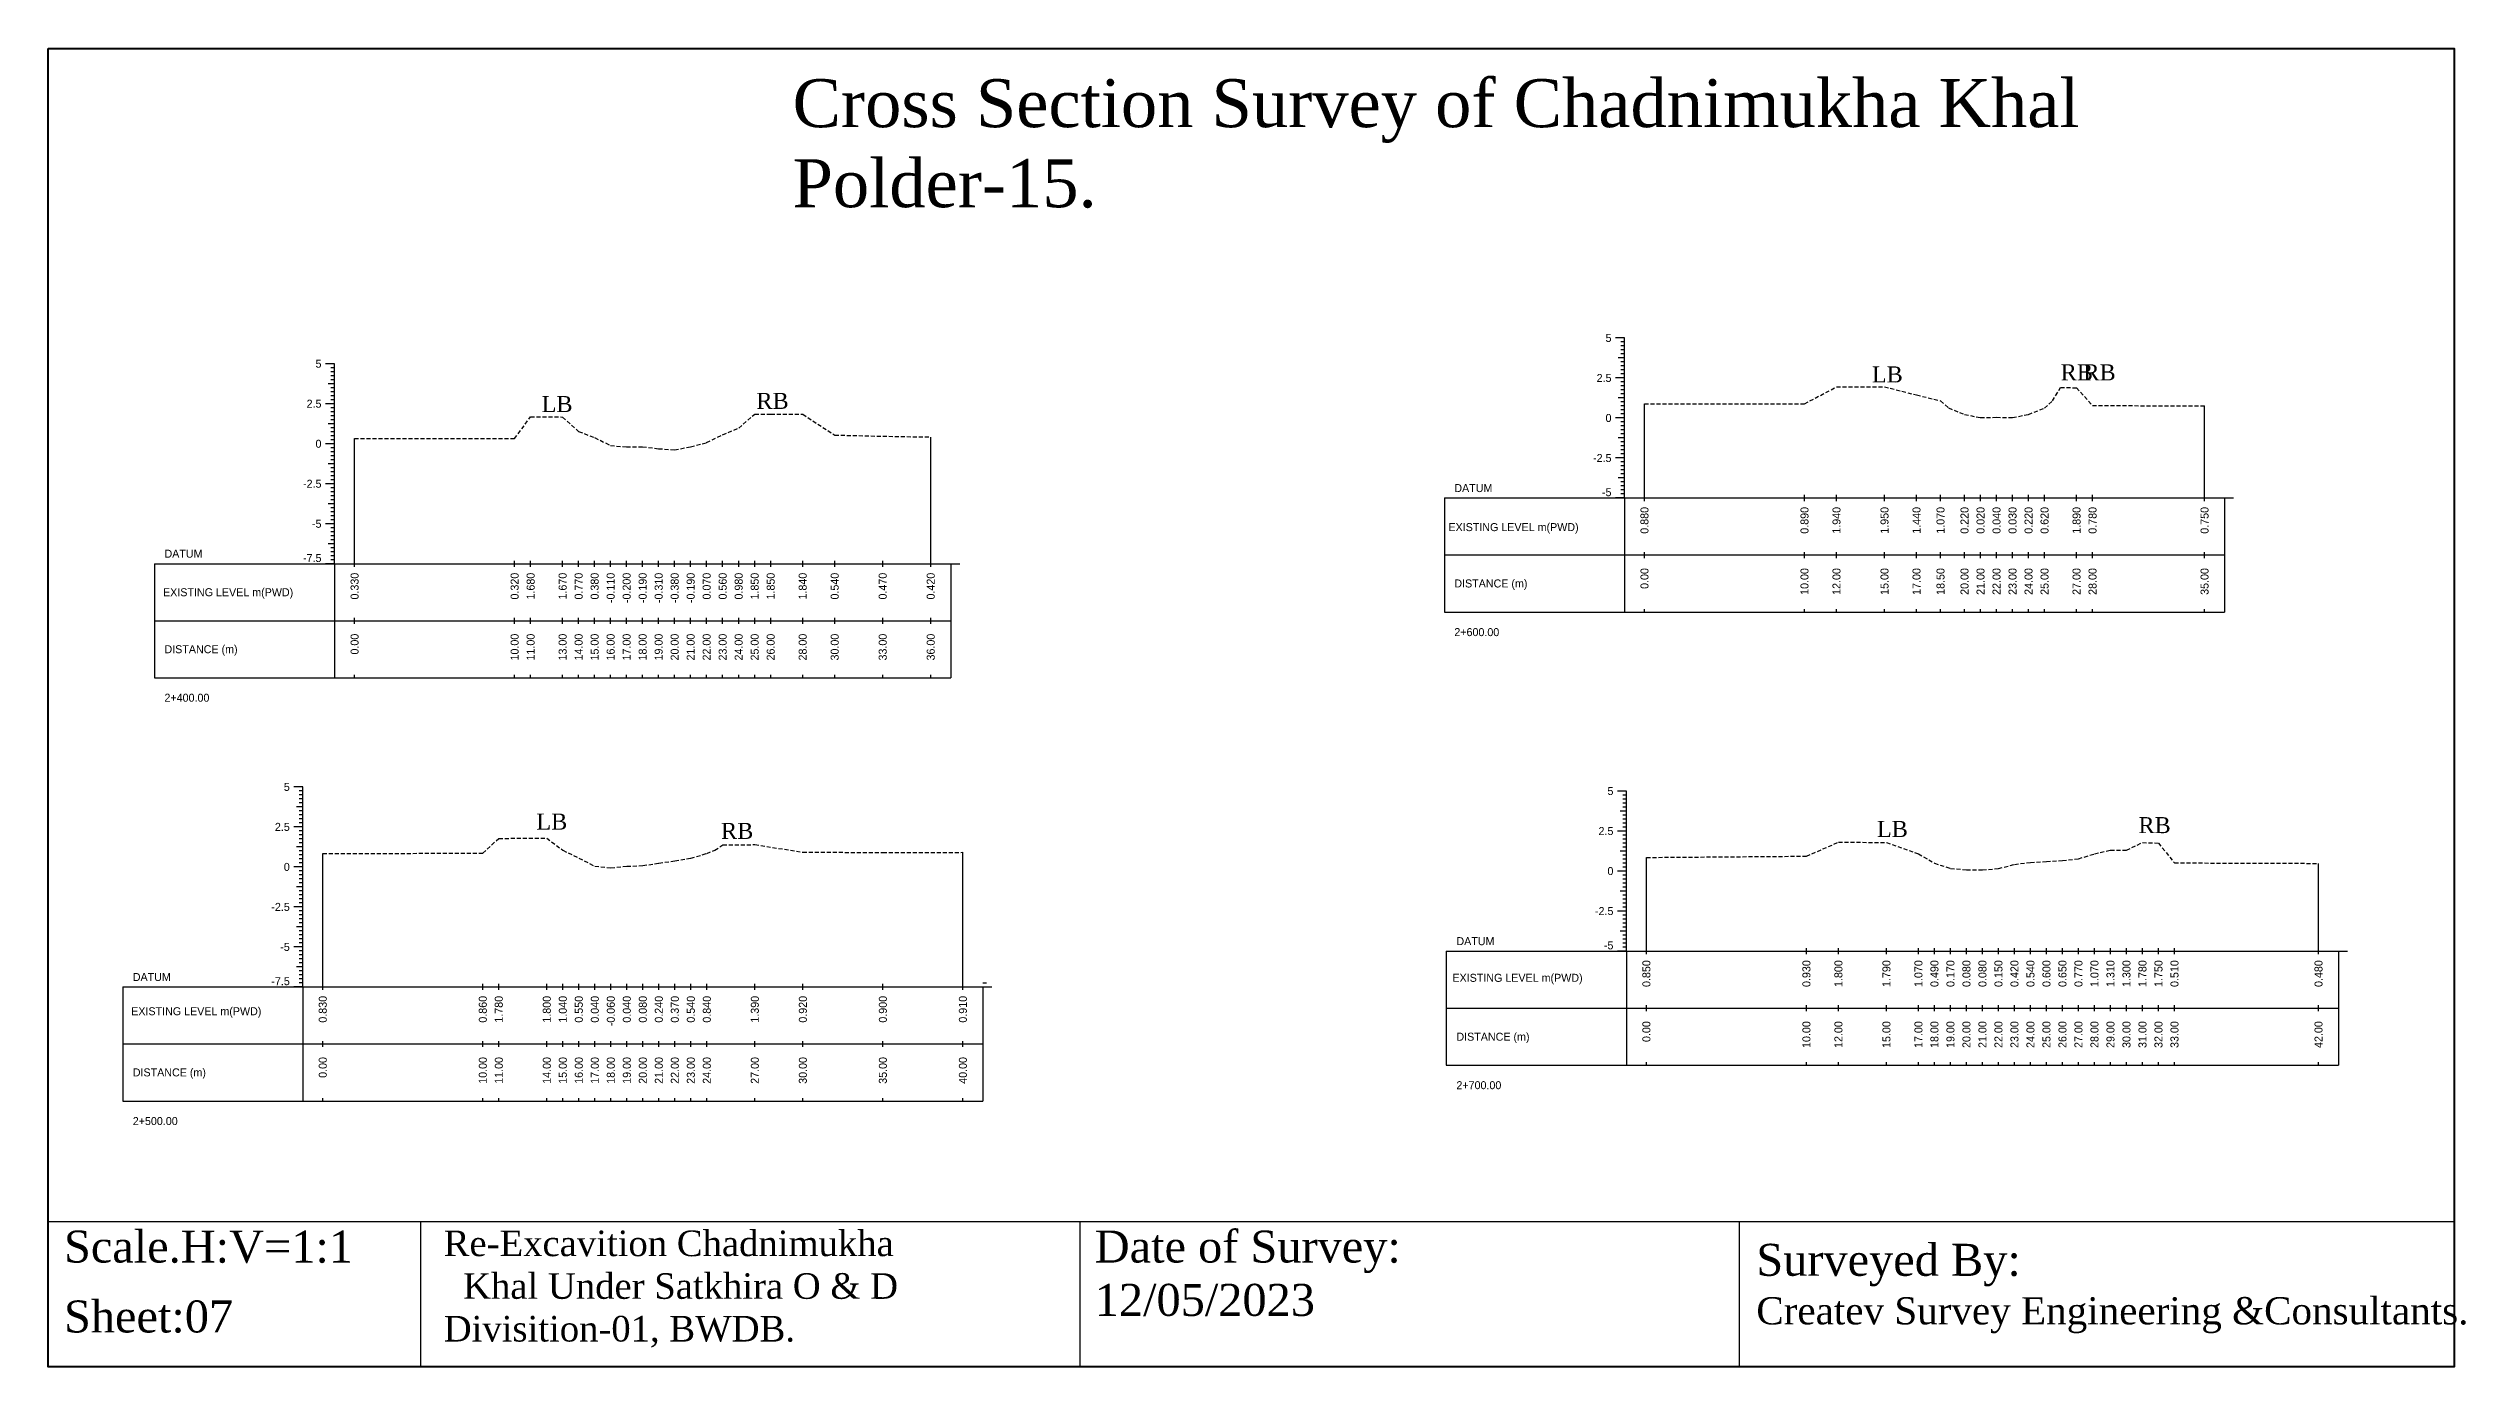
# Model space of a CAD drawing. Header units: inches. Extents: x 3247 to 4722, y -1199 to -293.
# Drawn here: x 4050.5 to 4201.6, y -1048.8 to -966.4 of the extents above; entities that cross this region are included whole.
import ezdxf
from ezdxf.enums import TextEntityAlignment as Align

# ---------------------------------------------------------------- set-up
doc = ezdxf.new("R2010")
doc.units = ezdxf.units.IN
doc.header["$MEASUREMENT"] = 0
doc.linetypes.add('HIDDEN', pattern=[0.375, 0.25, -0.125])
doc.layers.add('CS_Drawing', color=7, linetype='Continuous')
doc.layers.add('GL', color=3, linetype='HIDDEN')
doc.styles.add('romans', font='romans.shx')

msp = doc.modelspace()

# ---------------------------------------------------------------- linework, layer by layer
at = {"color": 4, "lineweight": 40}
msp.add_lwpolyline([(4050.53, -966.43), (4200.87, -966.43), (4200.87, -1048.8), (4050.53, -1048.8)], close=True, dxfattribs=at)
for points in [[(4200.87, -966.43), (4200.87, -1048.8)], [(4050.53, -1039.72), (4200.87, -1039.72)], [(4050.53, -1039.72), (4050.53, -1048.8)], [(4073.78, -1039.72), (4073.78, -1048.8)], [(4114.98, -1039.72), (4114.98, -1048.8)], [(4156.18, -1039.72), (4156.18, -1048.8)]]:
    msp.add_lwpolyline(points)
at = {"layer": 'CS_Drawing'}
for p, q in [((4149.02, -984.52), (4148.46, -984.52)), ((4149.02, -984.52), (4148.62, -984.52)), ((4149.02, -984.52), (4148.79, -984.52)), ((4149.02, -984.77), (4148.79, -984.77)), ((4149.02, -994.52), (4149.02, -984.52)), ((4068.42, -986.13), (4067.85, -986.13)), ((4068.42, -986.13), (4068.02, -986.13)), ((4068.42, -986.13), (4068.19, -986.13)), ((4068.42, -998.63), (4068.42, -986.13)), ((4149.02, -985.77), (4148.62, -985.77)), ((4149.02, -985.02), (4148.79, -985.02)), ((4149.02, -985.27), (4148.79, -985.27)), ((4149.02, -985.52), (4148.79, -985.52)), ((4149.02, -985.77), (4148.79, -985.77)), ((4149.02, -986.02), (4148.79, -986.02)), ((4149.02, -986.27), (4148.79, -986.27)), ((4068.42, -987.38), (4068.02, -987.38)), ((4068.42, -986.38), (4068.19, -986.38)), ((4068.42, -986.63), (4068.19, -986.63)), ((4068.42, -986.88), (4068.19, -986.88)), ((4068.42, -987.13), (4068.19, -987.13)), ((4068.42, -987.38), (4068.19, -987.38)), ((4068.42, -987.63), (4068.19, -987.63)), ((4149.02, -987.02), (4148.46, -987.02)), ((4149.02, -987.02), (4148.62, -987.02)), ((4149.02, -986.52), (4148.79, -986.52)), ((4149.02, -986.77), (4148.79, -986.77)), ((4149.02, -987.02), (4148.79, -987.02)), ((4149.02, -987.27), (4148.79, -987.27)), ((4149.02, -987.52), (4148.79, -987.52)), ((4149.02, -987.77), (4148.79, -987.77)), ((4068.42, -988.63), (4067.85, -988.63)), ((4068.42, -988.63), (4068.02, -988.63)), ((4068.42, -987.88), (4068.19, -987.88)), ((4068.42, -988.13), (4068.19, -988.13)), ((4068.42, -988.38), (4068.19, -988.38)), ((4068.42, -988.63), (4068.19, -988.63)), ((4068.42, -988.88), (4068.19, -988.88)), ((4068.42, -989.13), (4068.19, -989.13)), ((4068.42, -989.38), (4068.19, -989.38)), ((4149.02, -988.27), (4148.62, -988.27)), ((4149.02, -988.02), (4148.79, -988.02)), ((4149.02, -988.27), (4148.79, -988.27)), ((4149.02, -988.52), (4148.79, -988.52)), ((4149.02, -988.77), (4148.79, -988.77)), ((4149.02, -989.02), (4148.79, -989.02)), ((4149.02, -989.27), (4148.79, -989.27)), ((4150.27, -994.52), (4150.27, -988.64)), ((4185.27, -994.52), (4185.27, -988.77)), ((4068.42, -989.88), (4068.02, -989.88)), ((4068.42, -989.63), (4068.19, -989.63)), ((4068.42, -989.88), (4068.19, -989.88)), ((4068.42, -990.13), (4068.19, -990.13)), ((4068.42, -990.38), (4068.19, -990.38)), ((4068.42, -990.63), (4068.19, -990.63)), ((4068.42, -990.88), (4068.19, -990.88)), ((4069.67, -998.63), (4069.67, -990.8)), ((4105.67, -998.63), (4105.67, -990.71)), ((4149.02, -989.52), (4148.46, -989.52)), ((4149.02, -989.52), (4148.62, -989.52)), ((4149.02, -990.77), (4148.62, -990.77)), ((4149.02, -989.52), (4148.79, -989.52)), ((4149.02, -989.77), (4148.79, -989.77)), ((4149.02, -990.02), (4148.79, -990.02)), ((4149.02, -990.27), (4148.79, -990.27)), ((4149.02, -990.52), (4148.79, -990.52)), ((4149.02, -990.77), (4148.79, -990.77)), ((4068.42, -991.13), (4067.85, -991.13)), ((4068.42, -991.13), (4068.02, -991.13)), ((4068.42, -992.38), (4068.02, -992.38)), ((4068.42, -991.13), (4068.19, -991.13)), ((4068.42, -991.38), (4068.19, -991.38)), ((4068.42, -991.63), (4068.19, -991.63)), ((4068.42, -991.88), (4068.19, -991.88)), ((4068.42, -992.13), (4068.19, -992.13)), ((4068.42, -992.38), (4068.19, -992.38)), ((4149.02, -992.02), (4148.46, -992.02)), ((4149.02, -992.02), (4148.62, -992.02)), ((4149.02, -991.02), (4148.79, -991.02)), ((4149.02, -991.27), (4148.79, -991.27)), ((4149.02, -991.52), (4148.79, -991.52)), ((4149.02, -991.77), (4148.79, -991.77)), ((4149.02, -992.02), (4148.79, -992.02)), ((4149.02, -992.27), (4148.79, -992.27)), ((4068.42, -993.63), (4067.85, -993.63)), ((4068.42, -993.63), (4068.02, -993.63)), ((4068.42, -992.63), (4068.19, -992.63)), ((4068.42, -992.88), (4068.19, -992.88)), ((4068.42, -993.13), (4068.19, -993.13)), ((4068.42, -993.38), (4068.19, -993.38)), ((4068.42, -993.63), (4068.19, -993.63)), ((4068.42, -993.88), (4068.19, -993.88)), ((4149.02, -993.27), (4148.62, -993.27)), ((4149.02, -992.52), (4148.79, -992.52)), ((4149.02, -992.77), (4148.79, -992.77)), ((4149.02, -993.02), (4148.79, -993.02)), ((4149.02, -993.27), (4148.79, -993.27)), ((4149.02, -993.52), (4148.79, -993.52)), ((4149.02, -993.77), (4148.79, -993.77)), ((4068.42, -994.88), (4068.02, -994.88)), ((4068.42, -994.13), (4068.19, -994.13)), ((4068.42, -994.38), (4068.19, -994.38)), ((4068.42, -994.63), (4068.19, -994.63)), ((4068.42, -994.88), (4068.19, -994.88)), ((4068.42, -995.13), (4068.19, -995.13)), ((4068.42, -995.38), (4068.19, -995.38)), ((4137.77, -994.52), (4149.02, -994.52)), ((4137.77, -994.52), (4137.77, -1001.65)), ((4149.02, -994.52), (4148.46, -994.52)), ((4149.02, -994.52), (4148.62, -994.52)), ((4149.02, -994.02), (4148.79, -994.02)), ((4149.02, -994.27), (4148.79, -994.27)), ((4149.02, -994.52), (4148.79, -994.52)), ((4149.02, -994.52), (4186.52, -994.52)), ((4149.02, -994.52), (4149.02, -1001.65)), ((4150.27, -994.71), (4150.27, -994.33)), ((4160.27, -994.71), (4160.27, -994.33)), ((4162.27, -994.71), (4162.27, -994.33)), ((4165.27, -994.71), (4165.27, -994.33)), ((4167.27, -994.71), (4167.27, -994.33)), ((4168.77, -994.71), (4168.77, -994.33)), ((4170.27, -994.71), (4170.27, -994.33)), ((4171.27, -994.71), (4171.27, -994.33)), ((4172.27, -994.71), (4172.27, -994.33)), ((4173.27, -994.71), (4173.27, -994.33)), ((4174.27, -994.71), (4174.27, -994.33)), ((4175.27, -994.71), (4175.27, -994.33)), ((4177.27, -994.71), (4177.27, -994.33)), ((4178.27, -994.71), (4178.27, -994.33)), ((4185.27, -994.71), (4185.27, -994.33)), ((4186.52, -994.52), (4187.08, -994.52)), ((4186.52, -994.52), (4186.91, -994.52)), ((4186.52, -994.52), (4186.74, -994.52)), ((4186.52, -994.52), (4186.52, -1001.65)), ((4068.42, -996.13), (4067.85, -996.13)), ((4068.42, -996.13), (4068.02, -996.13)), ((4068.42, -995.63), (4068.19, -995.63)), ((4068.42, -995.88), (4068.19, -995.88)), ((4068.42, -996.13), (4068.19, -996.13)), ((4068.42, -996.38), (4068.19, -996.38)), ((4068.42, -996.63), (4068.19, -996.63)), ((4068.42, -996.88), (4068.19, -996.88)), ((4068.42, -997.38), (4068.02, -997.38)), ((4068.42, -997.13), (4068.19, -997.13)), ((4068.42, -997.38), (4068.19, -997.38)), ((4068.42, -997.63), (4068.19, -997.63)), ((4068.42, -997.88), (4068.19, -997.88)), ((4068.42, -998.13), (4068.19, -998.13)), ((4068.42, -998.38), (4068.19, -998.38)), ((4069.67, -998.82), (4069.67, -998.44)), ((4079.67, -998.82), (4079.67, -998.44)), ((4080.67, -998.82), (4080.67, -998.44)), ((4082.67, -998.82), (4082.67, -998.44)), ((4083.67, -998.82), (4083.67, -998.44)), ((4084.67, -998.82), (4084.67, -998.44)), ((4085.67, -998.82), (4085.67, -998.44)), ((4086.67, -998.82), (4086.67, -998.44)), ((4087.67, -998.82), (4087.67, -998.44)), ((4088.67, -998.82), (4088.67, -998.44)), ((4089.67, -998.82), (4089.67, -998.44)), ((4090.67, -998.82), (4090.67, -998.44)), ((4091.67, -998.82), (4091.67, -998.44)), ((4092.67, -998.82), (4092.67, -998.44)), ((4093.67, -998.82), (4093.67, -998.44)), ((4094.67, -998.82), (4094.67, -998.44)), ((4095.67, -998.82), (4095.67, -998.44)), ((4097.67, -998.82), (4097.67, -998.44)), ((4099.67, -998.82), (4099.67, -998.44)), ((4102.67, -998.82), (4102.67, -998.44)), ((4105.67, -998.82), (4105.67, -998.44)), ((4137.77, -998.08), (4149.02, -998.08)), ((4149.02, -998.08), (4186.52, -998.08)), ((4149.02, -998.08), (4186.52, -998.08)), ((4150.27, -998.27), (4150.27, -997.9)), ((4160.27, -998.27), (4160.27, -997.9)), ((4162.27, -998.27), (4162.27, -997.9)), ((4165.27, -998.27), (4165.27, -997.9)), ((4167.27, -998.27), (4167.27, -997.9)), ((4168.77, -998.27), (4168.77, -997.9)), ((4170.27, -998.27), (4170.27, -997.9)), ((4171.27, -998.27), (4171.27, -997.9)), ((4172.27, -998.27), (4172.27, -997.9)), ((4173.27, -998.27), (4173.27, -997.9)), ((4174.27, -998.27), (4174.27, -997.9)), ((4175.27, -998.27), (4175.27, -997.9)), ((4177.27, -998.27), (4177.27, -997.9)), ((4178.27, -998.27), (4178.27, -997.9)), ((4185.27, -998.27), (4185.27, -997.9)), ((4057.17, -998.63), (4068.42, -998.63)), ((4057.17, -998.63), (4057.17, -1005.75)), ((4068.42, -998.63), (4067.85, -998.63)), ((4068.42, -998.63), (4068.02, -998.63)), ((4068.42, -998.63), (4068.19, -998.63)), ((4068.42, -998.63), (4106.92, -998.63)), ((4068.42, -998.63), (4068.42, -1005.75)), ((4106.92, -998.63), (4107.48, -998.63)), ((4106.92, -998.63), (4107.31, -998.63)), ((4106.92, -998.63), (4107.14, -998.63)), ((4106.92, -998.63), (4106.92, -1005.75)), ((4150.27, -1001.65), (4150.27, -1001.46)), ((4160.27, -1001.65), (4160.27, -1001.46)), ((4162.27, -1001.65), (4162.27, -1001.46)), ((4165.27, -1001.65), (4165.27, -1001.46)), ((4167.27, -1001.65), (4167.27, -1001.46)), ((4168.77, -1001.65), (4168.77, -1001.46)), ((4170.27, -1001.65), (4170.27, -1001.46)), ((4171.27, -1001.65), (4171.27, -1001.46)), ((4172.27, -1001.65), (4172.27, -1001.46)), ((4173.27, -1001.65), (4173.27, -1001.46)), ((4174.27, -1001.65), (4174.27, -1001.46)), ((4175.27, -1001.65), (4175.27, -1001.46)), ((4177.27, -1001.65), (4177.27, -1001.46)), ((4178.27, -1001.65), (4178.27, -1001.46)), ((4185.27, -1001.65), (4185.27, -1001.46)), ((4057.17, -1002.19), (4068.42, -1002.19)), ((4068.42, -1002.19), (4106.92, -1002.19)), ((4068.42, -1002.19), (4106.92, -1002.19)), ((4069.67, -1002.38), (4069.67, -1002)), ((4079.67, -1002.38), (4079.67, -1002)), ((4080.67, -1002.38), (4080.67, -1002)), ((4082.67, -1002.38), (4082.67, -1002)), ((4083.67, -1002.38), (4083.67, -1002)), ((4084.67, -1002.38), (4084.67, -1002)), ((4085.67, -1002.38), (4085.67, -1002)), ((4086.67, -1002.38), (4086.67, -1002)), ((4087.67, -1002.38), (4087.67, -1002)), ((4088.67, -1002.38), (4088.67, -1002)), ((4089.67, -1002.38), (4089.67, -1002)), ((4090.67, -1002.38), (4090.67, -1002)), ((4091.67, -1002.38), (4091.67, -1002)), ((4092.67, -1002.38), (4092.67, -1002)), ((4093.67, -1002.38), (4093.67, -1002)), ((4094.67, -1002.38), (4094.67, -1002)), ((4095.67, -1002.38), (4095.67, -1002)), ((4097.67, -1002.38), (4097.67, -1002)), ((4099.67, -1002.38), (4099.67, -1002)), ((4102.67, -1002.38), (4102.67, -1002)), ((4105.67, -1002.38), (4105.67, -1002)), ((4137.77, -1001.65), (4149.02, -1001.65)), ((4149.02, -1001.65), (4186.52, -1001.65)), ((4057.17, -1005.75), (4068.42, -1005.75)), ((4068.42, -1005.75), (4106.92, -1005.75)), ((4069.67, -1005.75), (4069.67, -1005.57)), ((4079.67, -1005.75), (4079.67, -1005.57)), ((4080.67, -1005.75), (4080.67, -1005.57)), ((4082.67, -1005.75), (4082.67, -1005.57)), ((4083.67, -1005.75), (4083.67, -1005.57)), ((4084.67, -1005.75), (4084.67, -1005.57)), ((4085.67, -1005.75), (4085.67, -1005.57)), ((4086.67, -1005.75), (4086.67, -1005.57)), ((4087.67, -1005.75), (4087.67, -1005.57)), ((4088.67, -1005.75), (4088.67, -1005.57)), ((4089.67, -1005.75), (4089.67, -1005.57)), ((4090.67, -1005.75), (4090.67, -1005.57)), ((4091.67, -1005.75), (4091.67, -1005.57)), ((4092.67, -1005.75), (4092.67, -1005.57)), ((4093.67, -1005.75), (4093.67, -1005.57)), ((4094.67, -1005.75), (4094.67, -1005.57)), ((4095.67, -1005.75), (4095.67, -1005.57)), ((4097.67, -1005.75), (4097.67, -1005.57)), ((4099.67, -1005.75), (4099.67, -1005.57)), ((4102.67, -1005.75), (4102.67, -1005.57)), ((4105.67, -1005.75), (4105.67, -1005.57)), ((4066.43, -1012.57), (4065.87, -1012.57)), ((4066.43, -1012.57), (4066.04, -1012.57)), ((4066.43, -1012.57), (4066.21, -1012.57)), ((4066.43, -1012.82), (4066.21, -1012.82)), ((4066.43, -1013.07), (4066.21, -1013.07)), ((4066.43, -1013.32), (4066.21, -1013.32)), ((4066.43, -1025.07), (4066.43, -1012.57)), ((4149.14, -1012.83), (4148.58, -1012.83)), ((4149.14, -1012.83), (4148.75, -1012.83)), ((4149.14, -1012.83), (4148.92, -1012.83)), ((4149.14, -1013.08), (4148.92, -1013.08)), ((4149.14, -1013.33), (4148.92, -1013.33)), ((4149.14, -1022.83), (4149.14, -1012.83)), ((4066.43, -1013.82), (4066.04, -1013.82)), ((4066.43, -1013.57), (4066.21, -1013.57)), ((4066.43, -1013.82), (4066.21, -1013.82)), ((4066.43, -1014.07), (4066.21, -1014.07)), ((4066.43, -1014.32), (4066.21, -1014.32)), ((4066.43, -1014.57), (4066.21, -1014.57)), ((4066.43, -1014.82), (4066.21, -1014.82)), ((4149.14, -1014.08), (4148.75, -1014.08)), ((4149.14, -1013.58), (4148.92, -1013.58)), ((4149.14, -1013.83), (4148.92, -1013.83)), ((4149.14, -1014.08), (4148.92, -1014.08)), ((4149.14, -1014.33), (4148.92, -1014.33)), ((4149.14, -1014.58), (4148.92, -1014.58)), ((4149.14, -1014.83), (4148.92, -1014.83)), ((4066.43, -1015.07), (4065.87, -1015.07)), ((4066.43, -1015.07), (4066.04, -1015.07)), ((4066.43, -1016.32), (4066.04, -1016.32)), ((4066.43, -1015.07), (4066.21, -1015.07)), ((4066.43, -1015.32), (4066.21, -1015.32)), ((4066.43, -1015.57), (4066.21, -1015.57)), ((4066.43, -1015.82), (4066.21, -1015.82)), ((4066.43, -1016.07), (4066.21, -1016.07)), ((4066.43, -1016.32), (4066.21, -1016.32)), ((4066.43, -1016.57), (4066.21, -1016.57)), ((4149.14, -1015.33), (4148.58, -1015.33)), ((4149.14, -1015.33), (4148.75, -1015.33)), ((4149.14, -1015.08), (4148.92, -1015.08)), ((4149.14, -1015.33), (4148.92, -1015.33)), ((4149.14, -1015.58), (4148.92, -1015.58)), ((4149.14, -1015.83), (4148.92, -1015.83)), ((4149.14, -1016.08), (4148.92, -1016.08)), ((4149.14, -1016.33), (4148.92, -1016.33)), ((4066.43, -1017.57), (4065.87, -1017.57)), ((4066.43, -1017.57), (4066.04, -1017.57)), ((4066.43, -1016.82), (4066.21, -1016.82)), ((4066.43, -1017.07), (4066.21, -1017.07)), ((4066.43, -1017.32), (4066.21, -1017.32)), ((4066.43, -1017.57), (4066.21, -1017.57)), ((4066.43, -1017.82), (4066.21, -1017.82)), ((4066.43, -1018.07), (4066.21, -1018.07)), ((4067.68, -1025.07), (4067.68, -1016.74)), ((4107.68, -1025.07), (4107.68, -1016.66)), ((4149.14, -1017.83), (4148.58, -1017.83)), ((4149.14, -1016.58), (4148.75, -1016.58)), ((4149.14, -1017.83), (4148.75, -1017.83)), ((4149.14, -1016.58), (4148.92, -1016.58)), ((4149.14, -1016.83), (4148.92, -1016.83)), ((4149.14, -1017.08), (4148.92, -1017.08)), ((4149.14, -1017.33), (4148.92, -1017.33)), ((4149.14, -1017.58), (4148.92, -1017.58)), ((4149.14, -1017.83), (4148.92, -1017.83)), ((4149.14, -1018.08), (4148.92, -1018.08)), ((4150.39, -1022.83), (4150.39, -1016.98)), ((4192.39, -1022.83), (4192.39, -1017.35)), ((4066.43, -1018.82), (4066.04, -1018.82)), ((4066.43, -1018.32), (4066.21, -1018.32)), ((4066.43, -1018.57), (4066.21, -1018.57)), ((4066.43, -1018.82), (4066.21, -1018.82)), ((4066.43, -1019.07), (4066.21, -1019.07)), ((4066.43, -1019.32), (4066.21, -1019.32)), ((4066.43, -1019.57), (4066.21, -1019.57)), ((4149.14, -1019.08), (4148.75, -1019.08)), ((4149.14, -1018.33), (4148.92, -1018.33)), ((4149.14, -1018.58), (4148.92, -1018.58)), ((4149.14, -1018.83), (4148.92, -1018.83)), ((4149.14, -1019.08), (4148.92, -1019.08)), ((4149.14, -1019.33), (4148.92, -1019.33)), ((4149.14, -1019.58), (4148.92, -1019.58)), ((4066.43, -1020.07), (4065.87, -1020.07)), ((4066.43, -1020.07), (4066.04, -1020.07)), ((4066.43, -1019.82), (4066.21, -1019.82)), ((4066.43, -1020.07), (4066.21, -1020.07)), ((4066.43, -1020.32), (4066.21, -1020.32)), ((4066.43, -1020.57), (4066.21, -1020.57)), ((4066.43, -1020.82), (4066.21, -1020.82)), ((4066.43, -1021.07), (4066.21, -1021.07)), ((4149.14, -1020.33), (4148.58, -1020.33)), ((4149.14, -1020.33), (4148.75, -1020.33)), ((4149.14, -1019.83), (4148.92, -1019.83)), ((4149.14, -1020.08), (4148.92, -1020.08)), ((4149.14, -1020.33), (4148.92, -1020.33)), ((4149.14, -1020.58), (4148.92, -1020.58)), ((4149.14, -1020.83), (4148.92, -1020.83)), ((4149.14, -1021.08), (4148.92, -1021.08)), ((4066.43, -1022.57), (4065.87, -1022.57)), ((4066.43, -1021.32), (4066.04, -1021.32)), ((4066.43, -1022.57), (4066.04, -1022.57)), ((4066.43, -1021.32), (4066.21, -1021.32)), ((4066.43, -1021.57), (4066.21, -1021.57)), ((4066.43, -1021.82), (4066.21, -1021.82)), ((4066.43, -1022.07), (4066.21, -1022.07)), ((4066.43, -1022.32), (4066.21, -1022.32)), ((4066.43, -1022.57), (4066.21, -1022.57)), ((4149.14, -1021.58), (4148.75, -1021.58)), ((4149.14, -1021.33), (4148.92, -1021.33)), ((4149.14, -1021.58), (4148.92, -1021.58)), ((4149.14, -1021.83), (4148.92, -1021.83)), ((4149.14, -1022.08), (4148.92, -1022.08)), ((4149.14, -1022.33), (4148.92, -1022.33)), ((4149.14, -1022.58), (4148.92, -1022.58)), ((4066.43, -1023.82), (4066.04, -1023.82)), ((4066.43, -1022.82), (4066.21, -1022.82)), ((4066.43, -1023.07), (4066.21, -1023.07)), ((4066.43, -1023.32), (4066.21, -1023.32)), ((4066.43, -1023.57), (4066.21, -1023.57)), ((4066.43, -1023.82), (4066.21, -1023.82)), ((4066.43, -1024.07), (4066.21, -1024.07)), ((4137.89, -1022.83), (4149.14, -1022.83)), ((4137.89, -1022.83), (4137.89, -1029.96)), ((4149.14, -1022.83), (4148.58, -1022.83)), ((4149.14, -1022.83), (4148.75, -1022.83)), ((4149.14, -1022.83), (4148.92, -1022.83)), ((4149.14, -1022.83), (4193.64, -1022.83)), ((4149.14, -1022.83), (4149.14, -1029.96)), ((4150.39, -1023.02), (4150.39, -1022.65)), ((4160.39, -1023.02), (4160.39, -1022.65)), ((4162.39, -1023.02), (4162.39, -1022.65)), ((4165.39, -1023.02), (4165.39, -1022.65)), ((4167.39, -1023.02), (4167.39, -1022.65)), ((4168.39, -1023.02), (4168.39, -1022.65)), ((4169.39, -1023.02), (4169.39, -1022.65)), ((4170.39, -1023.02), (4170.39, -1022.65)), ((4171.39, -1023.02), (4171.39, -1022.65)), ((4172.39, -1023.02), (4172.39, -1022.65)), ((4173.39, -1023.02), (4173.39, -1022.65)), ((4174.39, -1023.02), (4174.39, -1022.65)), ((4175.39, -1023.02), (4175.39, -1022.65)), ((4176.39, -1023.02), (4176.39, -1022.65)), ((4177.39, -1023.02), (4177.39, -1022.65)), ((4178.39, -1023.02), (4178.39, -1022.65)), ((4179.39, -1023.02), (4179.39, -1022.65)), ((4180.39, -1023.02), (4180.39, -1022.65)), ((4181.39, -1023.02), (4181.39, -1022.65)), ((4182.39, -1023.02), (4182.39, -1022.65)), ((4183.39, -1023.02), (4183.39, -1022.65)), ((4192.39, -1023.02), (4192.39, -1022.65)), ((4193.64, -1022.83), (4194.21, -1022.83)), ((4193.64, -1022.83), (4194.04, -1022.83)), ((4193.64, -1022.83), (4193.87, -1022.83)), ((4193.64, -1022.83), (4193.64, -1029.96)), ((4055.18, -1025.07), (4066.43, -1025.07)), ((4055.18, -1025.07), (4055.18, -1032.2)), ((4066.43, -1025.07), (4065.87, -1025.07)), ((4066.43, -1025.07), (4066.04, -1025.07)), ((4066.43, -1024.32), (4066.21, -1024.32)), ((4066.43, -1024.57), (4066.21, -1024.57)), ((4066.43, -1024.82), (4066.21, -1024.82)), ((4066.43, -1025.07), (4066.21, -1025.07)), ((4066.43, -1025.07), (4108.93, -1025.07)), ((4066.43, -1025.07), (4066.43, -1032.2)), ((4067.68, -1025.26), (4067.68, -1024.88)), ((4077.68, -1025.26), (4077.68, -1024.88)), ((4078.68, -1025.26), (4078.68, -1024.88)), ((4081.68, -1025.26), (4081.68, -1024.88)), ((4082.68, -1025.26), (4082.68, -1024.88)), ((4083.68, -1025.26), (4083.68, -1024.88)), ((4084.68, -1025.26), (4084.68, -1024.88)), ((4085.68, -1025.26), (4085.68, -1024.88)), ((4086.68, -1025.26), (4086.68, -1024.88)), ((4087.68, -1025.26), (4087.68, -1024.88)), ((4088.68, -1025.26), (4088.68, -1024.88)), ((4089.68, -1025.26), (4089.68, -1024.88)), ((4090.68, -1025.26), (4090.68, -1024.88)), ((4091.68, -1025.26), (4091.68, -1024.88)), ((4094.68, -1025.26), (4094.68, -1024.88)), ((4097.68, -1025.26), (4097.68, -1024.88)), ((4102.68, -1025.26), (4102.68, -1024.88)), ((4107.68, -1025.26), (4107.68, -1024.88)), ((4108.93, -1024.82), (4109.16, -1024.82)), ((4108.93, -1025.07), (4109.5, -1025.07)), ((4108.93, -1025.07), (4109.33, -1025.07)), ((4108.93, -1025.07), (4109.16, -1025.07)), ((4108.93, -1025.07), (4108.93, -1032.2)), ((4137.89, -1026.4), (4149.14, -1026.4)), ((4149.14, -1026.4), (4193.64, -1026.4)), ((4149.14, -1026.4), (4193.64, -1026.4)), ((4150.39, -1026.58), (4150.39, -1026.21)), ((4160.39, -1026.58), (4160.39, -1026.21)), ((4162.39, -1026.58), (4162.39, -1026.21)), ((4165.39, -1026.58), (4165.39, -1026.21)), ((4167.39, -1026.58), (4167.39, -1026.21)), ((4168.39, -1026.58), (4168.39, -1026.21)), ((4169.39, -1026.58), (4169.39, -1026.21)), ((4170.39, -1026.58), (4170.39, -1026.21)), ((4171.39, -1026.58), (4171.39, -1026.21)), ((4172.39, -1026.58), (4172.39, -1026.21)), ((4173.39, -1026.58), (4173.39, -1026.21)), ((4174.39, -1026.58), (4174.39, -1026.21)), ((4175.39, -1026.58), (4175.39, -1026.21)), ((4176.39, -1026.58), (4176.39, -1026.21)), ((4177.39, -1026.58), (4177.39, -1026.21)), ((4178.39, -1026.58), (4178.39, -1026.21)), ((4179.39, -1026.58), (4179.39, -1026.21)), ((4180.39, -1026.58), (4180.39, -1026.21)), ((4181.39, -1026.58), (4181.39, -1026.21)), ((4182.39, -1026.58), (4182.39, -1026.21)), ((4183.39, -1026.58), (4183.39, -1026.21)), ((4192.39, -1026.58), (4192.39, -1026.21)), ((4055.18, -1028.63), (4066.43, -1028.63)), ((4066.43, -1028.63), (4108.93, -1028.63)), ((4066.43, -1028.63), (4108.93, -1028.63)), ((4067.68, -1028.82), (4067.68, -1028.45)), ((4077.68, -1028.82), (4077.68, -1028.45)), ((4078.68, -1028.82), (4078.68, -1028.45)), ((4081.68, -1028.82), (4081.68, -1028.45)), ((4082.68, -1028.82), (4082.68, -1028.45)), ((4083.68, -1028.82), (4083.68, -1028.45)), ((4084.68, -1028.82), (4084.68, -1028.45)), ((4085.68, -1028.82), (4085.68, -1028.45)), ((4086.68, -1028.82), (4086.68, -1028.45)), ((4087.68, -1028.82), (4087.68, -1028.45)), ((4088.68, -1028.82), (4088.68, -1028.45)), ((4089.68, -1028.82), (4089.68, -1028.45)), ((4090.68, -1028.82), (4090.68, -1028.45)), ((4091.68, -1028.82), (4091.68, -1028.45)), ((4094.68, -1028.82), (4094.68, -1028.45)), ((4097.68, -1028.82), (4097.68, -1028.45)), ((4102.68, -1028.82), (4102.68, -1028.45)), ((4107.68, -1028.82), (4107.68, -1028.45)), ((4137.89, -1029.96), (4149.14, -1029.96)), ((4149.14, -1029.96), (4193.64, -1029.96)), ((4150.39, -1029.96), (4150.39, -1029.77)), ((4160.39, -1029.96), (4160.39, -1029.77)), ((4162.39, -1029.96), (4162.39, -1029.77)), ((4165.39, -1029.96), (4165.39, -1029.77)), ((4167.39, -1029.96), (4167.39, -1029.77)), ((4168.39, -1029.96), (4168.39, -1029.77)), ((4169.39, -1029.96), (4169.39, -1029.77)), ((4170.39, -1029.96), (4170.39, -1029.77)), ((4171.39, -1029.96), (4171.39, -1029.77)), ((4172.39, -1029.96), (4172.39, -1029.77)), ((4173.39, -1029.96), (4173.39, -1029.77)), ((4174.39, -1029.96), (4174.39, -1029.77)), ((4175.39, -1029.96), (4175.39, -1029.77)), ((4176.39, -1029.96), (4176.39, -1029.77)), ((4177.39, -1029.96), (4177.39, -1029.77)), ((4178.39, -1029.96), (4178.39, -1029.77)), ((4179.39, -1029.96), (4179.39, -1029.77)), ((4180.39, -1029.96), (4180.39, -1029.77)), ((4181.39, -1029.96), (4181.39, -1029.77)), ((4182.39, -1029.96), (4182.39, -1029.77)), ((4183.39, -1029.96), (4183.39, -1029.77)), ((4192.39, -1029.96), (4192.39, -1029.77)), ((4055.18, -1032.2), (4066.43, -1032.2)), ((4066.43, -1032.2), (4108.93, -1032.2)), ((4067.68, -1032.2), (4067.68, -1032.01)), ((4077.68, -1032.2), (4077.68, -1032.01)), ((4078.68, -1032.2), (4078.68, -1032.01)), ((4081.68, -1032.2), (4081.68, -1032.01)), ((4082.68, -1032.2), (4082.68, -1032.01)), ((4083.68, -1032.2), (4083.68, -1032.01)), ((4084.68, -1032.2), (4084.68, -1032.01)), ((4085.68, -1032.2), (4085.68, -1032.01)), ((4086.68, -1032.2), (4086.68, -1032.01)), ((4087.68, -1032.2), (4087.68, -1032.01)), ((4088.68, -1032.2), (4088.68, -1032.01)), ((4089.68, -1032.2), (4089.68, -1032.01)), ((4090.68, -1032.2), (4090.68, -1032.01)), ((4091.68, -1032.2), (4091.68, -1032.01)), ((4094.68, -1032.2), (4094.68, -1032.01)), ((4097.68, -1032.2), (4097.68, -1032.01)), ((4102.68, -1032.2), (4102.68, -1032.01)), ((4107.68, -1032.2), (4107.68, -1032.01))]:
    msp.add_line(p, q, dxfattribs=at)
at = {"layer": 'GL'}
for points in [[(4150.27, -988.64), (4160.27, -988.63), (4162.27, -987.58), (4165.27, -987.57), (4167.27, -988.08), (4168.77, -988.45), (4169.27, -988.89), (4170.27, -989.3), (4171.27, -989.5), (4172.27, -989.48), (4173.27, -989.49), (4174.27, -989.3), (4175.27, -988.9), (4175.77, -988.45), (4176.27, -987.62), (4177.27, -987.63), (4178.27, -988.74), (4185.27, -988.77)], [(4069.67, -990.8), (4079.67, -990.81), (4080.67, -989.45), (4082.67, -989.46), (4083.67, -990.36), (4084.67, -990.75), (4085.67, -991.24), (4086.67, -991.33), (4087.67, -991.32), (4088.67, -991.44), (4089.67, -991.51), (4090.67, -991.32), (4091.67, -991.06), (4092.67, -990.57), (4093.67, -990.15), (4094.67, -989.28), (4095.67, -989.28), (4097.67, -989.29), (4099.67, -990.59), (4102.67, -990.66), (4105.67, -990.71)], [(4067.68, -1016.74), (4077.68, -1016.71), (4078.68, -1015.79), (4081.68, -1015.77), (4082.68, -1016.53), (4083.68, -1017.02), (4084.68, -1017.53), (4085.68, -1017.63), (4086.68, -1017.53), (4087.68, -1017.49), (4088.68, -1017.33), (4089.68, -1017.2), (4090.68, -1017.03), (4091.68, -1016.73), (4092.18, -1016.53), (4092.68, -1016.19), (4094.68, -1016.18), (4097.68, -1016.65), (4102.68, -1016.67), (4107.68, -1016.66)], [(4150.39, -1016.98), (4160.39, -1016.9), (4162.39, -1016.03), (4165.39, -1016.04), (4167.39, -1016.76), (4168.39, -1017.34), (4169.39, -1017.66), (4170.39, -1017.75), (4171.39, -1017.75), (4172.39, -1017.68), (4173.39, -1017.41), (4174.39, -1017.29), (4175.39, -1017.23), (4176.39, -1017.18), (4177.39, -1017.06), (4178.39, -1016.76), (4179.39, -1016.52), (4180.39, -1016.53), (4181.39, -1016.05), (4182.39, -1016.08), (4183.39, -1017.32), (4192.39, -1017.35)]]:
    msp.add_lwpolyline(points, dxfattribs=at)

# ---------------------------------------------------------------- texts
at = {"attachment_point": 1, "style": 'romans'}
for s, insert, char_height, width in [('{\\fTimes New Roman|b0|i0|c0|p18;Cross Section Survey of Chadnimukha Khal Polder-15.}', (4097.04, -968.35), 3, 81.7511), ('{\\fTimes New Roman|b0|i0|c0|p18;LB}', (4164.48, -986.3), 1, 685.1065), ('{\\fTimes New Roman|b0|i0|c0|p18;RB}', (4176.28, -986.17), 1, 685.1065), ('{\\fTimes New Roman|b0|i0|c0|p18;RB}', (4177.7, -986.17), 1, 685.1065), ('{\\fTimes New Roman|b0|i0|c0|p18;LB}', (4081.36, -988.15), 1, 685.1065), ('{\\fTimes New Roman|b0|i0|c0|p18;RB}', (4094.78, -987.95), 1, 685.1065), ('{\\fTimes New Roman|b0|i0|c0|p18;LB}', (4081.03, -1014.24), 1, 685.1065), ('{\\fTimes New Roman|b0|i0|c0|p18;RB}', (4092.57, -1014.82), 1, 685.1065), ('{\\fTimes New Roman|b0|i0|c0|p18;LB}', (4164.8, -1014.7), 1, 685.1065), ('{\\fTimes New Roman|b0|i0|c0|p18;RB}', (4181.14, -1014.46), 1, 685.1065), ('{\\fTimes New Roman|b0|i0|c0|p18;Scale.H:V=1:1}', (4051.51, -1040.29), 2, 22.2708), ('{\\fTimes New Roman|b0|i0|c0|p18;Re-Excavition Chadnimukha\\P  Khal Under Satkhira O & D    Divisition-01, BWDB.}', (4075.24, -1040.29), 1.6, 38.8405), ('{\\fTimes New Roman|b0|i0|c0|p18;Date of Survey: 12/05/2023}', (4115.92, -1040.29), 2, 22.2708), ('{\\fTimes New Roman|b0|i0|c0|p18;Surveyed By:                                     \\H0.85x;Createv Survey Engineering &Consultants.}', (4157.26, -1041.12), 2, 45.2193), ('{\\fTimes New Roman|b0|i0|c0|p18;Sheet:07}', (4051.51, -1044.66), 2, 38.8405)]:
    msp.add_mtext(s, dxfattribs=dict(at, insert=insert, char_height=char_height, width=width))
at = {"layer": 'CS_Drawing'}
for s, p in [('5', (4148.21, -984.52)), ('5', (4067.6, -986.13)), ('2.5', (4148.21, -987.02)), ('2.5', (4067.6, -988.63)), ('0', (4148.21, -989.52)), ('0', (4067.6, -991.13)), ('-2.5', (4148.21, -992.02)), ('-2.5', (4067.6, -993.63)), ('-5', (4067.6, -996.13)), ('5', (4065.62, -1012.57)), ('5', (4148.33, -1012.83)), ('2.5', (4065.62, -1015.07)), ('2.5', (4148.33, -1015.33)), ('0', (4065.62, -1017.57)), ('0', (4148.33, -1017.83)), ('-2.5', (4065.62, -1020.07)), ('-2.5', (4148.33, -1020.33)), ('-5', (4065.62, -1022.57))]:
    msp.add_text(s, height=0.5, dxfattribs=at).set_placement(p, align=Align.MIDDLE_RIGHT)
for s, p in [('DATUM', (4138.39, -993.9)), ('EXISTING LEVEL m(PWD)', (4138.02, -996.34)), ('DATUM', (4057.79, -998)), ('DISTANCE (m)', (4138.39, -999.86)), ('EXISTING LEVEL m(PWD)', (4057.7, -1000.41)), ('2+600.00', (4138.39, -1002.9)), ('DISTANCE (m)', (4057.79, -1003.97)), ('2+400.00', (4057.79, -1007)), ('DATUM', (4138.52, -1022.21)), ('DATUM', (4055.81, -1024.45)), ('EXISTING LEVEL m(PWD)', (4138.27, -1024.5)), ('EXISTING LEVEL m(PWD)', (4055.71, -1026.59)), ('DISTANCE (m)', (4138.52, -1028.18)), ('DISTANCE (m)', (4055.81, -1030.41)), ('2+700.00', (4138.52, -1031.21)), ('2+500.00', (4055.81, -1033.45))]:
    msp.add_text(s, height=0.5, dxfattribs=at).set_placement(p, align=Align.MIDDLE_LEFT)
for s, p in [('-5', (4148.21, -994.41)), ('-7.5', (4067.6, -998.52)), ('-5', (4148.33, -1022.72)), ('-7.5', (4065.62, -1024.96))]:
    msp.add_text(s, height=0.5, dxfattribs=at).set_placement(p, align=Align.RIGHT)
for s, p in [('0.880', (4150.27, -995.08)), ('0.890', (4160.27, -995.08)), ('1.940', (4162.27, -995.08)), ('1.950', (4165.27, -995.08)), ('1.440', (4167.27, -995.08)), ('1.070', (4168.77, -995.08)), ('0.220', (4170.27, -995.08)), ('0.020', (4171.27, -995.08)), ('0.040', (4172.27, -995.08)), ('0.030', (4173.27, -995.08)), ('0.220', (4174.27, -995.08)), ('0.620', (4175.27, -995.08)), ('1.890', (4177.27, -995.08)), ('0.780', (4178.27, -995.08)), ('0.750', (4185.27, -995.08)), ('0.330', (4069.67, -999.19)), ('0.320', (4079.67, -999.19)), ('1.680', (4080.67, -999.19)), ('1.670', (4082.67, -999.19)), ('0.770', (4083.67, -999.19)), ('0.380', (4084.67, -999.19)), ('-0.110', (4085.67, -999.19)), ('-0.200', (4086.67, -999.19)), ('-0.190', (4087.67, -999.19)), ('-0.310', (4088.67, -999.19)), ('-0.380', (4089.67, -999.19)), ('-0.190', (4090.67, -999.19)), ('0.070', (4091.67, -999.19)), ('0.560', (4092.67, -999.19)), ('0.980', (4093.67, -999.19)), ('1.850', (4094.67, -999.19)), ('1.850', (4095.67, -999.19)), ('1.840', (4097.67, -999.19)), ('0.540', (4099.67, -999.19)), ('0.470', (4102.67, -999.19)), ('0.420', (4105.67, -999.19)), ('0.00', (4150.27, -998.9)), ('10.00', (4160.27, -998.9)), ('12.00', (4162.27, -998.9)), ('15.00', (4165.27, -998.9)), ('17.00', (4167.27, -998.9)), ('18.50', (4168.77, -998.9)), ('20.00', (4170.27, -998.9)), ('21.00', (4171.27, -998.9)), ('22.00', (4172.27, -998.9)), ('23.00', (4173.27, -998.9)), ('24.00', (4174.27, -998.9)), ('25.00', (4175.27, -998.9)), ('27.00', (4177.27, -998.9)), ('28.00', (4178.27, -998.9)), ('35.00', (4185.27, -998.9)), ('0.00', (4069.67, -1003)), ('10.00', (4079.67, -1003)), ('11.00', (4080.67, -1003)), ('13.00', (4082.67, -1003)), ('14.00', (4083.67, -1003)), ('15.00', (4084.67, -1003)), ('16.00', (4085.67, -1003)), ('17.00', (4086.67, -1003)), ('18.00', (4087.67, -1003)), ('19.00', (4088.67, -1003)), ('20.00', (4089.67, -1003)), ('21.00', (4090.67, -1003)), ('22.00', (4091.67, -1003)), ('23.00', (4092.67, -1003)), ('24.00', (4093.67, -1003)), ('25.00', (4094.67, -1003)), ('26.00', (4095.67, -1003)), ('28.00', (4097.67, -1003)), ('30.00', (4099.67, -1003)), ('33.00', (4102.67, -1003)), ('36.00', (4105.67, -1003)), ('0.850', (4150.39, -1023.4)), ('0.930', (4160.39, -1023.4)), ('1.800', (4162.39, -1023.4)), ('1.790', (4165.39, -1023.4)), ('1.070', (4167.39, -1023.4)), ('0.490', (4168.39, -1023.4)), ('0.170', (4169.39, -1023.4)), ('0.080', (4170.39, -1023.4)), ('0.080', (4171.39, -1023.4)), ('0.150', (4172.39, -1023.4)), ('0.420', (4173.39, -1023.4)), ('0.540', (4174.39, -1023.4)), ('0.600', (4175.39, -1023.4)), ('0.650', (4176.39, -1023.4)), ('0.770', (4177.39, -1023.4)), ('1.070', (4178.39, -1023.4)), ('1.310', (4179.39, -1023.4)), ('1.300', (4180.39, -1023.4)), ('1.780', (4181.39, -1023.4)), ('1.750', (4182.39, -1023.4)), ('0.510', (4183.39, -1023.4)), ('0.480', (4192.39, -1023.4)), ('0.830', (4067.68, -1025.63)), ('0.860', (4077.68, -1025.63)), ('1.780', (4078.68, -1025.63)), ('1.800', (4081.68, -1025.63)), ('1.040', (4082.68, -1025.63)), ('0.550', (4083.68, -1025.63)), ('0.040', (4084.68, -1025.63)), ('-0.060', (4085.68, -1025.63)), ('0.040', (4086.68, -1025.63)), ('0.080', (4087.68, -1025.63)), ('0.240', (4088.68, -1025.63)), ('0.370', (4089.68, -1025.63)), ('0.540', (4090.68, -1025.63)), ('0.840', (4091.68, -1025.63)), ('1.390', (4094.68, -1025.63)), ('0.920', (4097.68, -1025.63)), ('0.900', (4102.68, -1025.63)), ('0.910', (4107.68, -1025.63)), ('0.00', (4150.39, -1027.21)), ('10.00', (4160.39, -1027.21)), ('12.00', (4162.39, -1027.21)), ('15.00', (4165.39, -1027.21)), ('17.00', (4167.39, -1027.21)), ('18.00', (4168.39, -1027.21)), ('19.00', (4169.39, -1027.21)), ('20.00', (4170.39, -1027.21)), ('21.00', (4171.39, -1027.21)), ('22.00', (4172.39, -1027.21)), ('23.00', (4173.39, -1027.21)), ('24.00', (4174.39, -1027.21)), ('25.00', (4175.39, -1027.21)), ('26.00', (4176.39, -1027.21)), ('27.00', (4177.39, -1027.21)), ('28.00', (4178.39, -1027.21)), ('29.00', (4179.39, -1027.21)), ('30.00', (4180.39, -1027.21)), ('31.00', (4181.39, -1027.21)), ('32.00', (4182.39, -1027.21)), ('33.00', (4183.39, -1027.21)), ('42.00', (4192.39, -1027.21)), ('0.00', (4067.68, -1029.45)), ('10.00', (4077.68, -1029.45)), ('11.00', (4078.68, -1029.45)), ('14.00', (4081.68, -1029.45)), ('15.00', (4082.68, -1029.45)), ('16.00', (4083.68, -1029.45)), ('17.00', (4084.68, -1029.45)), ('18.00', (4085.68, -1029.45)), ('19.00', (4086.68, -1029.45)), ('20.00', (4087.68, -1029.45)), ('21.00', (4088.68, -1029.45)), ('22.00', (4089.68, -1029.45)), ('23.00', (4090.68, -1029.45)), ('24.00', (4091.68, -1029.45)), ('27.00', (4094.68, -1029.45)), ('30.00', (4097.68, -1029.45)), ('35.00', (4102.68, -1029.45)), ('40.00', (4107.68, -1029.45))]:
    msp.add_text(s, height=0.5, rotation=90, dxfattribs=at).set_placement(p, align=Align.MIDDLE_RIGHT)

doc.saveas('drawing.dxf')
